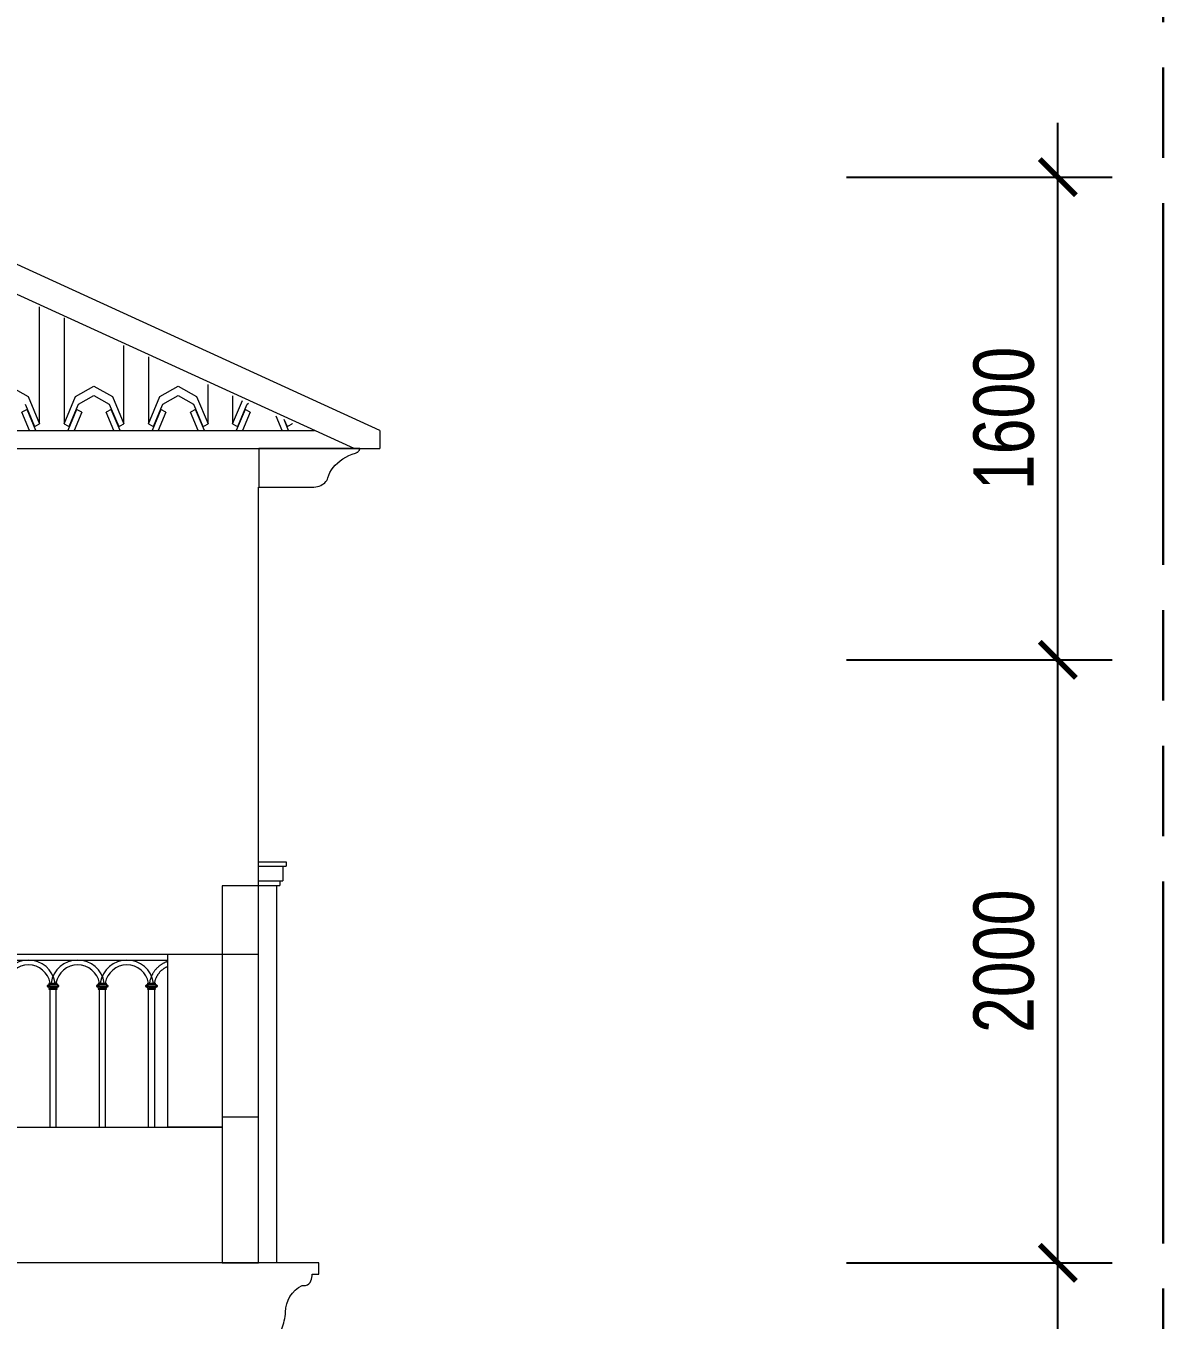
# Model space of a CAD drawing. Header units: millimetres. Extents: x -78046 to 260989, y -99288 to 158505.
# Drawn here: x 195978 to 199750, y -56371 to -52080 of the extents above; entities that cross this region are included whole.
import ezdxf
from ezdxf.xclip import XClip

# ---------------------------------------------------------------- set-up
doc = ezdxf.new("R2010")
doc.units = ezdxf.units.MM
doc.header["$LTSCALE"] = 100
doc.header["$XCLIPFRAME"] = 0
doc.header["$PDMODE"] = 98
doc.linetypes.add('ACAD_ISO09W100', pattern=[45, 24, -3, 6, -3, 6, -3])
doc.layers.get('Defpoints').update_dxf_attribs({"lineweight": 13})
for name, color, linetype, lineweight in [('-DIM', 9, 'Continuous', 13), ('-HATCH', 8, 'Continuous', 5), ('-LINE1', 7, 'Continuous', 18), ('ranh gioi lo dat', 240, 'ACAD_ISO09W100', 30)]:
    doc.layers.add(name, color=color, linetype=linetype, lineweight=lineweight)
doc.styles.add('AVANH', font='VHAVAN_2.TTF', dxfattribs={"width": 0.8})
doc.dimstyles.new('C_100A3', dxfattribs={"dimscale": 100, "dimtxt": 2.5, "dimasz": 1.2, "dimexe": 1.8, "dimexo": 0, "dimgap": 0.75, "dimtad": 1, "dimdec": 0, "dimzin": 0, "dimdsep": 46, "dimtxsty": 'AVANH', "dimblk": 'ARCHTICK', "dimcen": 0, "dimdle": 1.8, "dimclrd": 256, "dimclre": 256, "dimclrt": 7, "dimadec": 0, "dimazin": 0, "dimtfac": 0.0001, "dimtdec": 0, "dimtix": 1, "dimtmove": 2, "dimatfit": 3, "dimldrblk": 'ARCHTICK', "dimfxl": 1.8, "dimtolj": 1, "dimtzin": 0, "dimarcsym": 0})

# ---------------------------------------------------------------- blocks, each defined once
blk = doc.blocks.new('lancan')
for p, q in [((-1.1, 988.8), (6547.2, 988.8)), ((-1.1, 968.8), (6547.2, 968.8)), ((5220.8, 889), (5212.5, 884)), ((5212.5, 884), (5212.5, 882)), ((5222.4, 884), (5212.5, 884)), ((5212.5, 882), (5220.8, 876.9)), ((5222.4, 882), (5212.5, 882)), ((5218.4, 893), (5218.4, 891)), ((5218.4, 893), (5222.4, 893)), ((5218.4, 891), (5220.8, 891)), ((5218.4, 874.9), (5218.4, 872.9)), ((5218.4, 874.9), (5220.8, 874.9)), ((5218.4, 872.9), (5222.4, 872.9)), ((5220.8, 891), (5220.8, 889)), ((5220.8, 891), (5222.4, 891)), ((5220.8, 889), (5243.1, 889)), ((5220.8, 876.9), (5220.8, 874.9)), ((5220.8, 876.9), (5243.1, 876.9)), ((5220.8, 874.9), (5222.4, 874.9)), ((5222.4, 893), (5241.6, 893)), ((5241.6, 891), (5222.4, 891)), ((5222.4, 882), (5222.4, 884)), ((5222.4, 884), (5241.6, 884)), ((5222.4, 882), (5241.6, 882)), ((5241.6, 874.9), (5222.4, 874.9)), ((5222.4, 120), (5222.4, 872.9)), ((5222.4, 872.9), (5241.6, 872.9)), ((5241.6, 893), (5245.5, 893)), ((5241.6, 891), (5243.1, 891)), ((5241.6, 884), (5241.6, 882)), ((5241.6, 884), (5251.4, 884)), ((5241.6, 882), (5251.4, 882)), ((5241.6, 874.9), (5243.1, 874.9)), ((5241.6, 872.9), (5241.6, 120)), ((5241.6, 872.9), (5245.5, 872.9)), ((5243.1, 889), (5243.1, 891)), ((5243.1, 891), (5245.5, 891)), ((5251.4, 884), (5243.1, 889)), ((5243.1, 876.9), (5251.4, 882)), ((5243.1, 874.9), (5243.1, 876.9)), ((5243.1, 874.9), (5245.5, 874.9)), ((5245.5, 891), (5245.5, 893)), ((5245.5, 872.9), (5245.5, 874.9)), ((5251.4, 882), (5251.4, 884)), ((5384, 889), (5375.7, 884)), ((5375.7, 884), (5375.7, 882)), ((5385.6, 884), (5375.7, 884)), ((5375.7, 882), (5384, 876.9)), ((5385.6, 882), (5375.7, 882)), ((5381.6, 893), (5381.6, 891)), ((5381.6, 893), (5385.6, 893)), ((5381.6, 891), (5384, 891)), ((5381.6, 874.9), (5381.6, 872.9)), ((5381.6, 874.9), (5384, 874.9)), ((5381.6, 872.9), (5385.6, 872.9)), ((5384, 891), (5384, 889)), ((5384, 891), (5385.6, 891)), ((5384, 889), (5406.3, 889)), ((5384, 876.9), (5384, 874.9)), ((5384, 876.9), (5406.3, 876.9)), ((5384, 874.9), (5385.6, 874.9)), ((5385.6, 893), (5404.8, 893)), ((5404.8, 891), (5385.6, 891)), ((5385.6, 882), (5385.6, 884)), ((5385.6, 884), (5404.8, 884)), ((5385.6, 882), (5404.8, 882)), ((5404.8, 874.9), (5385.6, 874.9)), ((5385.6, 120), (5385.6, 872.9)), ((5385.6, 872.9), (5404.8, 872.9)), ((5404.8, 893), (5408.7, 893)), ((5404.8, 891), (5406.3, 891)), ((5404.8, 884), (5404.8, 882)), ((5404.8, 884), (5414.6, 884)), ((5404.8, 882), (5414.6, 882)), ((5404.8, 874.9), (5406.3, 874.9)), ((5404.8, 872.9), (5404.8, 120)), ((5404.8, 872.9), (5408.7, 872.9)), ((5406.3, 889), (5406.3, 891)), ((5406.3, 891), (5408.7, 891)), ((5414.6, 884), (5406.3, 889)), ((5406.3, 876.9), (5414.6, 882)), ((5406.3, 874.9), (5406.3, 876.9)), ((5406.3, 874.9), (5408.7, 874.9)), ((5408.7, 891), (5408.7, 893)), ((5408.7, 872.9), (5408.7, 874.9)), ((5414.6, 882), (5414.6, 884)), ((5547.2, 889), (5538.9, 884)), ((5538.9, 884), (5538.9, 882)), ((5548.8, 884), (5538.9, 884)), ((5538.9, 882), (5547.2, 876.9)), ((5548.8, 882), (5538.9, 882)), ((5544.8, 893), (5544.8, 891)), ((5544.8, 893), (5548.8, 893)), ((5544.8, 891), (5547.2, 891)), ((5544.8, 874.9), (5544.8, 872.9)), ((5544.8, 874.9), (5547.2, 874.9)), ((5544.8, 872.9), (5548.8, 872.9)), ((5547.2, 891), (5547.2, 889)), ((5547.2, 891), (5548.8, 891)), ((5547.2, 889), (5569.5, 889)), ((5547.2, 876.9), (5547.2, 874.9)), ((5547.2, 876.9), (5569.5, 876.9)), ((5547.2, 874.9), (5548.8, 874.9)), ((5548.8, 893), (5568, 893)), ((5568, 891), (5548.8, 891)), ((5548.8, 882), (5548.8, 884)), ((5548.8, 884), (5568, 884)), ((5548.8, 882), (5568, 882)), ((5568, 874.9), (5548.8, 874.9)), ((5548.8, 120), (5548.8, 872.9)), ((5548.8, 872.9), (5568, 872.9)), ((5568, 893), (5571.9, 893)), ((5568, 891), (5569.5, 891)), ((5568, 884), (5568, 882)), ((5568, 884), (5577.8, 884)), ((5568, 882), (5577.8, 882)), ((5568, 874.9), (5569.5, 874.9)), ((5568, 872.9), (5568, 120)), ((5568, 872.9), (5571.9, 872.9)), ((5569.5, 889), (5569.5, 891)), ((5569.5, 891), (5571.9, 891)), ((5577.8, 884), (5569.5, 889)), ((5569.5, 876.9), (5577.8, 882)), ((5569.5, 874.9), (5569.5, 876.9)), ((5569.5, 874.9), (5571.9, 874.9)), ((5571.9, 891), (5571.9, 893)), ((5571.9, 872.9), (5571.9, 874.9)), ((5577.8, 882), (5577.8, 884))]:
    blk.add_line(p, q)
for centre, radius, start, end in [((5150.4, 879.8), 89.2, 8.5304, 171.4696), ((5150.4, 879.8), 73.2, 10.4137, 169.5863), ((5313.6, 879.8), 89.2, 8.5304, 171.4696), ((5313.6, 879.8), 73.2, 10.4137, 169.5863), ((5476.8, 879.8), 89.2, 8.5304, 171.4696), ((5476.8, 879.8), 73.2, 10.4137, 169.5863), ((5640, 879.8), 89.2, 8.5304, 171.4696), ((5640, 879.8), 73.2, 10.4137, 169.5863)]:
    blk.add_arc(centre, radius, start, end)
blk = doc.blocks.new('erte')
for p, q in [((218180.4, -52249.4), (218180.4, -49738)), ((218261.7, -49738), (218261.7, -52249.4)), ((218459.8, -52249.4), (218459.8, -49738)), ((218541.1, -49738), (218541.1, -52249.4)), ((218739.2, -52249.4), (218739.2, -49738)), ((218820.5, -49738), (218820.5, -52249.4)), ((219018.6, -52249.4), (219018.6, -49738)), ((218081.3, -52124.5), (218142.5, -52159)), ((218299.5, -52159), (218360.7, -52124.5)), ((218360.7, -52124.5), (218421.9, -52159)), ((218578.9, -52159), (218640.1, -52124.5)), ((218640.1, -52124.5), (218701.3, -52159)), ((218132.1, -52184), (218138.9, -52200.2)), ((218142.5, -52159), (218180.4, -52249.4)), ((218261.7, -52249.4), (218299.5, -52159)), ((218303.2, -52200.2), (218310, -52184)), ((218310, -52184), (218360.7, -52155.3)), ((218360.7, -52155.3), (218411.5, -52184)), ((218411.5, -52184), (218418.3, -52200.2)), ((218421.9, -52159), (218459.8, -52249.4)), ((218541.1, -52249.4), (218578.9, -52159)), ((218582.6, -52200.2), (218589.4, -52184)), ((218589.4, -52184), (218640.1, -52155.3)), ((218640.1, -52155.3), (218690.9, -52184)), ((218690.9, -52184), (218697.7, -52200.2)), ((218701.3, -52159), (218739.2, -52249.4)), ((218820.5, -52249.4), (218858.3, -52159)), ((218862, -52200.2), (218868.8, -52184)), ((218868.8, -52184), (218919.5, -52155.3)), ((218980.7, -52159), (219018.6, -52249.4)), ((218138.9, -52201.7), (218122, -52211.2)), ((218147.3, -52271.6), (218122, -52211.2)), ((218138.9, -52200.2), (218138.9, -52201.7)), ((218138.9, -52200.2), (218163.5, -52258.9)), ((218168.2, -52271.6), (218138.9, -52201.7)), ((218303.2, -52201.7), (218273.9, -52271.6)), ((218278.6, -52258.9), (218303.2, -52200.2)), ((218320.1, -52211.2), (218294.8, -52271.6)), ((218303.2, -52201.7), (218303.2, -52200.2)), ((218320.1, -52211.2), (218303.2, -52201.7)), ((218418.3, -52201.7), (218401.4, -52211.2)), ((218426.7, -52271.6), (218401.4, -52211.2)), ((218418.3, -52200.2), (218418.3, -52201.7)), ((218418.3, -52200.2), (218442.9, -52258.9)), ((218447.6, -52271.6), (218418.3, -52201.7)), ((218582.6, -52201.7), (218553.3, -52271.6)), ((218558, -52258.9), (218582.6, -52200.2)), ((218599.5, -52211.2), (218574.2, -52271.6)), ((218582.6, -52201.7), (218582.6, -52200.2)), ((218599.5, -52211.2), (218582.6, -52201.7)), ((218697.7, -52201.7), (218680.8, -52211.2)), ((218706.1, -52271.6), (218680.8, -52211.2)), ((218697.7, -52200.2), (218697.7, -52201.7)), ((218697.7, -52200.2), (218722.3, -52258.9)), ((218727, -52271.6), (218697.7, -52201.7)), ((218862, -52201.7), (218832.7, -52271.6)), ((218837.4, -52258.9), (218862, -52200.2)), ((218878.9, -52211.2), (218853.6, -52271.6)), ((218862, -52201.7), (218862, -52200.2)), ((218878.9, -52211.2), (218862, -52201.7)), ((218985.5, -52271.6), (218960.2, -52211.2)), ((218977.1, -52200.2), (219001.7, -52258.9)), ((219006.4, -52271.6), (218977.1, -52201.7)), ((218163.5, -52258.9), (218168.1, -52256.3)), ((218168.1, -52256.3), (218180.4, -52249.4)), ((218261.7, -52249.4), (218273.9, -52256.3)), ((218273.9, -52256.3), (218278.6, -52258.9)), ((218442.9, -52258.9), (218447.5, -52256.3)), ((218447.5, -52256.3), (218459.8, -52249.4)), ((218541.1, -52249.4), (218553.3, -52256.3)), ((218553.3, -52256.3), (218558, -52258.9)), ((218722.3, -52258.9), (218726.9, -52256.3)), ((218726.9, -52256.3), (218739.2, -52249.4)), ((218820.5, -52249.4), (218832.7, -52256.3)), ((218832.7, -52256.3), (218837.4, -52258.9)), ((219001.7, -52258.9), (219006.3, -52256.3)), ((219006.3, -52256.3), (219018.6, -52249.4))]:
    blk.add_line(p, q)
blk = doc.blocks.new('_ARCHTICK')
at = {"const_width": 0.15}
blk.add_lwpolyline([(-0.5, -0.5), (0.5, 0.5)], dxfattribs=at)
blk = doc.blocks.new('*D535')
at = {"layer": '-DIM', "lineweight": -2, "transparency": 16777216}
for p, q in [((199401, -57161.6), (199401, -56001.5)), ((198700.2, -56181.5), (199581, -56181.5)), ((198700.2, -56981.6), (199581, -56981.6))]:
    blk.add_line(p, q, dxfattribs=at)
at = {"layer": 'Defpoints', "color": 0, "transparency": 16777216}
for p in [(198700.2, -56181.5), (199401, -56181.5), (198700.2, -56981.6)]:
    blk.add_point(p, dxfattribs=at)
at = {"layer": '-DIM', "lineweight": -2, "transparency": 16777216, "xscale": 120, "yscale": 120, "zscale": 120}
for p, rotation in [((199401, -56181.5), 90), ((199401, -56981.6), 270)]:
    blk.add_blockref('_ARCHTICK', p, dxfattribs=dict(at, rotation=rotation))
at = {"layer": '-DIM', "color": 7, "transparency": 16777216, "insert": (199222.6, -56581.6), "char_height": 200, "attachment_point": 5, "rotation": 90, "style": 'AVANH'}
blk.add_mtext('\\A1;800', dxfattribs=at)
blk = doc.blocks.new('*D536')
at = {"layer": '-DIM', "lineweight": -2, "transparency": 16777216}
for p, q in [((199401, -56361.5), (199401, -54001.5)), ((198700.2, -54181.5), (199581, -54181.5)), ((198700.2, -56181.5), (199581, -56181.5))]:
    blk.add_line(p, q, dxfattribs=at)
at = {"layer": 'Defpoints', "color": 0, "transparency": 16777216}
for p in [(198700.2, -54181.5), (199401, -54181.5), (198700.2, -56181.5)]:
    blk.add_point(p, dxfattribs=at)
at = {"layer": '-DIM', "lineweight": -2, "transparency": 16777216, "xscale": 120, "yscale": 120, "zscale": 120}
for p, rotation in [((199401, -54181.5), 90), ((199401, -56181.5), 270)]:
    blk.add_blockref('_ARCHTICK', p, dxfattribs=dict(at, rotation=rotation))
at = {"layer": '-DIM', "color": 7, "transparency": 16777216, "insert": (199222.6, -55181.5), "char_height": 200, "attachment_point": 5, "rotation": 90, "style": 'AVANH'}
blk.add_mtext('\\A1;2000', dxfattribs=at)
blk = doc.blocks.new('*D537')
at = {"layer": '-DIM', "lineweight": -2, "transparency": 16777216}
for p, q in [((199401, -54361.5), (199401, -52401.5)), ((198700.2, -52581.5), (199581, -52581.5)), ((198700.2, -54181.5), (199581, -54181.5))]:
    blk.add_line(p, q, dxfattribs=at)
at = {"layer": 'Defpoints', "color": 0, "transparency": 16777216}
for p in [(198700.2, -52581.5), (199401, -52581.5), (198700.2, -54181.5)]:
    blk.add_point(p, dxfattribs=at)
at = {"layer": '-DIM', "lineweight": -2, "transparency": 16777216, "xscale": 120, "yscale": 120, "zscale": 120}
for p, rotation in [((199401, -52581.5), 90), ((199401, -54181.5), 270)]:
    blk.add_blockref('_ARCHTICK', p, dxfattribs=dict(at, rotation=rotation))
at = {"layer": '-DIM', "color": 7, "transparency": 16777216, "insert": (199222.6, -53381.5), "char_height": 200, "attachment_point": 5, "rotation": 90, "style": 'AVANH'}
blk.add_mtext('\\A1;1600', dxfattribs=at)

msp = doc.modelspace()

# ---------------------------------------------------------------- linework, layer by layer
at = {"layer": '-HATCH'}
msp.add_lwpolyline([(196986.9, -53560.8), (196991.8, -53552.3), (196997.7, -53544.2), (197004.4, -53536.4), (197012, -53529.1), (197020.4, -53522.2), (197029.4, -53515.8), (197039.2, -53510), (197049.6, -53504.7), (197060.5, -53500.1), (197071.9, -53496.2), (197073.8, -53495.5), (197075.6, -53494.7), (197077.4, -53493.7), (197079, -53492.7), (197080.4, -53491.5), (197081.8, -53490.3), (197082.9, -53489), (197083.9, -53487.6), (197084.7, -53486.1), (197085.3, -53484.6), (197085.7, -53483), (197085.9, -53481.5), (196751.4, -53481.5), (196751.4, -53609.5), (196927.7, -53609.5), (196933.8, -53609.2), (196939.7, -53608.5), (196945.6, -53607.2), (196951.1, -53605.5), (196956.4, -53603.3), (196961.3, -53600.7), (196965.8, -53597.8), (196969.8, -53594.4), (196973.2, -53590.8), (196976.1, -53586.9), (196978.3, -53582.7), (196979.8, -53578.5), (196982.9, -53569.5)], close=True, dxfattribs=at)
at = {"layer": '-LINE1', "color": 0, "lineweight": 20}
for p, q in [((197152.2, -53421.5), (194551.7, -52231.6)), ((197067.1, -53481.5), (194551.7, -52330.6)), ((192165.1, -53421.5), (196935.9, -53421.5)), ((197152.2, -53421.5), (197152.2, -53481.5)), ((191948.6, -53481.5), (197152.2, -53481.5)), ((196750.5, -56181.6), (196750.2, -53609.5)), ((196750.3, -54851.6), (196842, -54851.6)), ((196750.3, -54866.3), (196831.2, -54866.3)), ((196831.2, -54866.3), (196831.2, -54915.2)), ((196831.2, -54866.3), (196842, -54866.3)), ((196842, -54851.6), (196842, -54866.3)), ((196750.3, -54915.2), (196820.4, -54915.2)), ((196750.3, -54929.8), (196809.7, -54929.8)), ((196809.7, -54929.8), (196809.7, -56181.7)), ((196809.7, -54929.8), (196820.4, -54929.8)), ((196820.4, -54915.2), (196820.4, -54929.8)), ((196820.4, -54915.2), (196831.2, -54915.2)), ((196629.4, -55157.8), (196750.5, -55157.8)), ((196629.4, -55697.4), (196750.5, -55697.4)), ((196950.1, -56181.6), (188750.5, -56181.6)), ((196950, -56181.6), (196950.1, -56181.6))]:
    msp.add_line(p, q, dxfattribs=at)
for points in [[(196750.5, -54931.8), (196629.4, -54931.8), (196629.4, -56181.6), (196750.5, -56181.6)], [(196449.4, -55157.8), (196629.4, -55157.8), (196629.4, -55731.6), (196449.4, -55731.6)], [(195657.9, -55731.6), (196629.4, -55731.6), (196629.4, -56181.6), (195657.9, -56181.6)]]:
    msp.add_lwpolyline(points, close=True, dxfattribs=at)
msp.add_lwpolyline([(196750.2, -56481.6), (196762.1, -56481.6, 0.316572), (196784.6, -56444.1, 0.227338), (196827.5, -56400.8, 0.06654), (196840, -56345, -0.290722), (196894.5, -56256.6), (196906.3, -56256.6, 0.266048), (196923.6, -56241, 0.098508), (196927.8, -56219.1), (196950.1, -56219.1), (196950.1, -56181.6)], format="xyb", dxfattribs=at)
at = {"layer": 'ranh gioi lo dat', "ltscale": 0.5}
msp.add_line((199750.3, -69617.1), (199750.3, -48518.2), dxfattribs=at)

# ---------------------------------------------------------------- block references
at = {"layer": '-HATCH'}
ref = msp.add_blockref('erte', (-22156.5, -1149.7), dxfattribs=at)
XClip(ref).set_block_clipping_path([(214321.5045812178, -52271.7925178869), (216708.1279323793, -51180.9143197245), (219069.7478518969, -52271.7919537657)])
at = {"layer": '-HATCH', "color": 2}
ref = msp.add_blockref('lancan', (190836.7, -56146.6), dxfattribs=at)
XClip(ref).set_block_clipping_path([(4821.2152846328, 414.9707610368), (5612.6385271302, 989.2358620282)])

# ---------------------------------------------------------------- dimensions: what is measured, and where the dimension line sits
at = {"layer": '-DIM'}
for base, p1, p2, picture, middle in [((199401, -52581.5), (198700.2, -54181.5), (198700.2, -52581.5), '*D537', (199222.6, -53381.5)), ((199401, -54181.5), (198700.2, -56181.5), (198700.2, -54181.5), '*D536', (199222.6, -55181.5)), ((199401, -56181.5), (198700.2, -56981.6), (198700.2, -56181.5), '*D535', (199222.6, -56581.6))]:
    dim = msp.add_linear_dim(base=base, p1=p1, p2=p2, angle=90, dimstyle='C_100A3', override={"dimtxt": 2}, dxfattribs=at)
    dim.commit()
    dim.dimension.update_dxf_attribs({"geometry": picture, "text_midpoint": middle})

doc.saveas('drawing.dxf')
